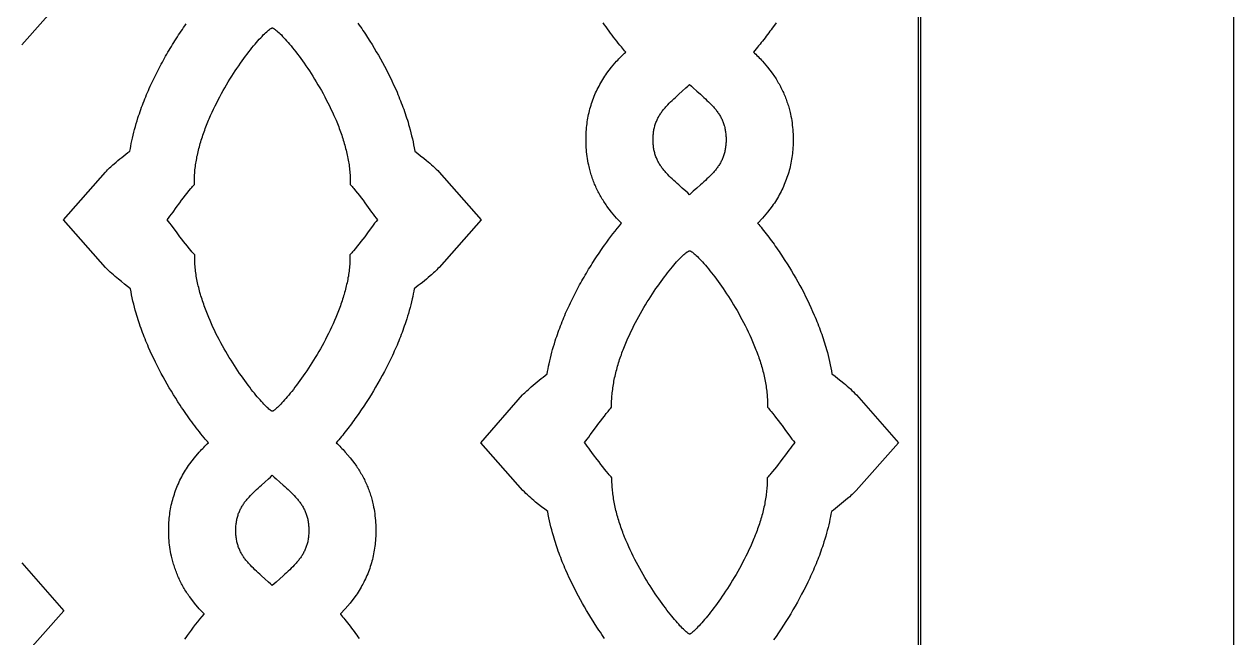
# Model space of a CAD drawing. Extents: x -242 to 227, y -355 to 350.
# Drawn here: x -11 to 133.3, y -39.8 to 33.4 of the extents above; entities that cross this region are included whole.
import ezdxf

# ---------------------------------------------------------------- set-up
doc = ezdxf.new("R2010")
doc.units = 0
doc.layers.add('Nível Padrão', color=1, linetype='CONTINUOUS')

msp = doc.modelspace()

# ---------------------------------------------------------------- linework, layer by layer
at = {"layer": 'Nível Padrão'}
for points in [[(133.33, -192.69), (133.33, 192.69)], [(-11.26, 42.39), (-6.27, 36.68), (-11.29, 31)], [(8.18, -39.96), (8.34, -39.74), (8.49, -39.52), (8.73, -39.18), (8.97, -38.86), (9.22, -38.53), (9.46, -38.21), (9.71, -37.88), (9.97, -37.57), (10.23, -37.25), (10.49, -36.94), (10.48, -36.93), (9.9, -36.32), (9.31, -35.63), (8.75, -34.9), (8.65, -34.76), (8.56, -34.62), (8.46, -34.48), (8.37, -34.34), (8.28, -34.2), (8.19, -34.06), (8.11, -33.91), (8.02, -33.77), (7.94, -33.62), (7.86, -33.47), (7.78, -33.33), (7.7, -33.18), (7.63, -33.03), (7.55, -32.88), (7.48, -32.72), (7.41, -32.57), (7.35, -32.42), (7.28, -32.26), (7.22, -32.11), (7.16, -31.95), (7.1, -31.8), (7.04, -31.64), (6.98, -31.48), (6.93, -31.32), (6.88, -31.16), (6.83, -31), (6.78, -30.84), (6.73, -30.68), (6.69, -30.52), (6.65, -30.35), (6.61, -30.19), (6.57, -30.02), (6.52, -29.76), (6.47, -29.5), (6.43, -29.23), (6.39, -28.96), (6.35, -28.7), (6.32, -28.43), (6.3, -28.16), (6.28, -27.89), (6.26, -27.63), (6.25, -27.36), (6.25, -27.09), (6.25, -26.82), (6.25, -26.55), (6.26, -26.28), (6.28, -26.01), (6.3, -25.74), (6.32, -25.52), (6.34, -25.29), (6.37, -25.07), (6.4, -24.84), (6.44, -24.62), (6.47, -24.4), (6.52, -24.17), (6.56, -23.95), (6.61, -23.73), (6.67, -23.51), (6.72, -23.29), (6.78, -23.08), (6.85, -22.86), (6.92, -22.65), (6.99, -22.43), (7.06, -22.22), (7.14, -22.01), (7.23, -21.8), (7.31, -21.59), (7.4, -21.39), (7.5, -21.18), (7.59, -20.98), (7.69, -20.77), (7.8, -20.57), (7.9, -20.37), (8.01, -20.18), (8.13, -19.98), (8.25, -19.79), (8.37, -19.6), (8.49, -19.41), (8.62, -19.22), (8.75, -19.03), (9.31, -18.3), (9.9, -17.61), (10.03, -17.46), (10.17, -17.32), (10.3, -17.18), (10.43, -17.05), (10.57, -16.91), (10.71, -16.77), (10.85, -16.64), (10.99, -16.51), (10.86, -16.36), (10.73, -16.21), (10.6, -16.06), (10.48, -15.91), (10.29, -15.67), (10.1, -15.44), (9.91, -15.2), (9.73, -14.97), (9.54, -14.73), (9.36, -14.49), (9.18, -14.25), (9, -14), (8.82, -13.76), (8.65, -13.52), (8.47, -13.27), (8.3, -13.02), (8.13, -12.77), (7.96, -12.53), (7.79, -12.28), (7.62, -12.02), (7.35, -11.61), (7.09, -11.2), (6.83, -10.78), (6.57, -10.36), (6.32, -9.94), (6.07, -9.51), (5.83, -9.08), (5.59, -8.65), (5.35, -8.22), (5.12, -7.78), (4.9, -7.35), (4.68, -6.9), (4.46, -6.46), (4.25, -6.02), (4.05, -5.57), (3.84, -5.12), (3.74, -4.87), (3.63, -4.62), (3.53, -4.37), (3.42, -4.12), (3.32, -3.86), (3.23, -3.61), (3.13, -3.36), (3.04, -3.1), (2.95, -2.85), (2.86, -2.59), (2.77, -2.33), (2.68, -2.08), (2.6, -1.82), (2.52, -1.56), (2.44, -1.3), (2.36, -1.04), (2.26, -0.68), (2.16, -0.32), (2.07, 0.05), (1.98, 0.41), (1.9, 0.78), (1.82, 1.14), (1.75, 1.51), (1.68, 1.88), (1.32, 2.16), (0.96, 2.44), (0.6, 2.73), (0.24, 3.02), (0.04, 3.18), (-0.16, 3.35), (-0.35, 3.52), (-0.54, 3.69), (-0.73, 3.86), (-0.92, 4.04), (-1.1, 4.22), (-1.28, 4.41), (-6.3, 10.09), (-1.31, 15.79), (-1.18, 15.92), (-1.06, 16.05), (-0.93, 16.17), (-0.8, 16.3), (-0.67, 16.42), (-0.54, 16.54), (-0.41, 16.66), (-0.27, 16.78), (-0.04, 16.98), (0.19, 17.17), (0.42, 17.37), (0.66, 17.56), (0.89, 17.75), (1.13, 17.94), (1.37, 18.12), (1.61, 18.31), (1.67, 18.61), (1.72, 18.91), (1.78, 19.21), (1.84, 19.51), (1.92, 19.86), (2, 20.21), (2.09, 20.55), (2.18, 20.89), (2.27, 21.24), (2.37, 21.58), (2.47, 21.92), (2.58, 22.26), (2.66, 22.51), (2.75, 22.77), (2.84, 23.03), (2.93, 23.28), (3.02, 23.54), (3.11, 23.79), (3.21, 24.04), (3.31, 24.29), (3.41, 24.55), (3.51, 24.8), (3.61, 25.05), (3.72, 25.29), (3.82, 25.54), (3.93, 25.79), (4.04, 26.04), (4.16, 26.28), (4.27, 26.53), (4.39, 26.77), (4.5, 27.01), (4.62, 27.26), (4.74, 27.5), (4.86, 27.74), (4.99, 27.98), (5.11, 28.22), (5.24, 28.45), (5.36, 28.69), (5.49, 28.93), (5.62, 29.16), (5.75, 29.4), (5.88, 29.63), (6.02, 29.87), (6.15, 30.1), (6.29, 30.33), (6.43, 30.56), (6.57, 30.79), (6.71, 31.02), (6.85, 31.25), (6.99, 31.48), (7.13, 31.71), (7.28, 31.93), (7.43, 32.16), (7.58, 32.38), (7.73, 32.61), (7.88, 32.83), (8.03, 33.05), (8.18, 33.27), (8.34, 33.5)], [(28.83, 33.56), (28.98, 33.35), (29.13, 33.13), (29.28, 32.92), (29.42, 32.7), (29.57, 32.49), (29.71, 32.27), (29.98, 31.86), (30.25, 31.44), (30.51, 31.02), (30.77, 30.6), (31.02, 30.17), (31.27, 29.74), (31.52, 29.31), (31.75, 28.88), (31.99, 28.44), (32.22, 28), (32.44, 27.56), (32.66, 27.12), (32.88, 26.67), (33.08, 26.22), (33.29, 25.77), (33.49, 25.32), (33.6, 25.07), (33.7, 24.82), (33.8, 24.56), (33.9, 24.31), (34, 24.06), (34.1, 23.8), (34.19, 23.55), (34.29, 23.29), (34.38, 23.03), (34.46, 22.78), (34.55, 22.52), (34.63, 22.26), (34.72, 22), (34.8, 21.74), (34.87, 21.48), (34.95, 21.22), (35.05, 20.86), (35.14, 20.5), (35.23, 20.14), (35.32, 19.77), (35.4, 19.41), (35.47, 19.04), (35.54, 18.68), (35.6, 18.31), (35.96, 18.03), (36.31, 17.75), (36.67, 17.47), (37.01, 17.19), (37.21, 17.02), (37.41, 16.85), (37.6, 16.68), (37.79, 16.51), (37.98, 16.34), (38.16, 16.16), (38.35, 15.98), (38.53, 15.79), (43.52, 10.09), (38.5, 4.41), (38.37, 4.28), (38.25, 4.15), (38.12, 4.03), (37.99, 3.9), (37.86, 3.78), (37.73, 3.66), (37.59, 3.54), (37.46, 3.42), (37.22, 3.22), (36.99, 3.02), (36.75, 2.83), (36.51, 2.64), (36.27, 2.44), (36.02, 2.25), (35.78, 2.07), (35.53, 1.88), (35.48, 1.57), (35.42, 1.27), (35.36, 0.97), (35.29, 0.66), (35.21, 0.32), (35.13, -0.03), (35.04, -0.37), (34.95, -0.71), (34.85, -1.06), (34.75, -1.4), (34.65, -1.73), (34.54, -2.07), (34.45, -2.33), (34.36, -2.58), (34.27, -2.84), (34.18, -3.09), (34.09, -3.34), (33.99, -3.6), (33.9, -3.85), (33.8, -4.1), (33.7, -4.35), (33.59, -4.6), (33.49, -4.85), (33.38, -5.1), (33.27, -5.34), (33.16, -5.59), (33.05, -5.83), (32.94, -6.08), (32.71, -6.56), (32.47, -7.04), (32.23, -7.52), (31.98, -7.99), (31.73, -8.47), (31.47, -8.93), (31.21, -9.4), (30.94, -9.86), (30.67, -10.32), (30.39, -10.78), (30.11, -11.23), (29.82, -11.68), (29.52, -12.13), (29.23, -12.57), (28.92, -13.01), (28.61, -13.45), (28.47, -13.65), (28.33, -13.85), (28.19, -14.04), (28.05, -14.24), (27.9, -14.43), (27.76, -14.62), (27.61, -14.82), (27.46, -15.01), (27.31, -15.2), (27.16, -15.39), (27.01, -15.58), (26.85, -15.77), (26.7, -15.95), (26.54, -16.14), (26.39, -16.32), (26.23, -16.51), (26.37, -16.64), (26.51, -16.77), (26.65, -16.91), (26.78, -17.05), (26.92, -17.18), (27.05, -17.32), (27.18, -17.46), (27.31, -17.61), (27.91, -18.3), (28.47, -19.03), (28.56, -19.17), (28.66, -19.31), (28.75, -19.45), (28.85, -19.59), (28.94, -19.73), (29.02, -19.87), (29.11, -20.02), (29.19, -20.16), (29.28, -20.31), (29.36, -20.46), (29.44, -20.6), (29.51, -20.75), (29.59, -20.9), (29.66, -21.05), (29.73, -21.21), (29.8, -21.36), (29.87, -21.51), (29.94, -21.67), (30, -21.82), (30.06, -21.98), (30.12, -22.13), (30.18, -22.29), (30.23, -22.45), (30.29, -22.61), (30.34, -22.77), (30.39, -22.93), (30.44, -23.09), (30.48, -23.25), (30.52, -23.41), (30.57, -23.58), (30.61, -23.74), (30.64, -23.9), (30.7, -24.17), (30.75, -24.43), (30.79, -24.7), (30.83, -24.96), (30.86, -25.23), (30.89, -25.5), (30.92, -25.77), (30.94, -26.03), (30.95, -26.3), (30.96, -26.57), (30.97, -26.84), (30.97, -27.11), (30.96, -27.38), (30.95, -27.65), (30.94, -27.92), (30.92, -28.19), (30.9, -28.41), (30.87, -28.64), (30.85, -28.86), (30.82, -29.09), (30.78, -29.31), (30.74, -29.53), (30.7, -29.76), (30.65, -29.98), (30.6, -30.2), (30.55, -30.42), (30.49, -30.63), (30.43, -30.85), (30.37, -31.07), (30.3, -31.28), (30.23, -31.5), (30.15, -31.71), (30.07, -31.92), (29.99, -32.13), (29.9, -32.34), (29.81, -32.54), (29.72, -32.75), (29.62, -32.95), (29.52, -33.16), (29.42, -33.36), (29.31, -33.55), (29.2, -33.75), (29.09, -33.95), (28.97, -34.14), (28.85, -34.33), (28.73, -34.52), (28.6, -34.71), (28.47, -34.9), (27.91, -35.63), (27.31, -36.32), (26.74, -36.93), (26.73, -36.94), (26.86, -37.1), (27, -37.26), (27.13, -37.43), (27.27, -37.59), (27.43, -37.8), (27.59, -38), (27.75, -38.21), (27.91, -38.41), (28.07, -38.62), (28.22, -38.83), (28.38, -39.04), (28.53, -39.25), (28.68, -39.46), (28.83, -39.67), (28.98, -39.88)], [(58.26, -39.86), (58.09, -39.62), (57.92, -39.37), (57.75, -39.12), (57.58, -38.87), (57.41, -38.62), (57.14, -38.21), (56.88, -37.79), (56.62, -37.37), (56.36, -36.95), (56.11, -36.53), (55.86, -36.1), (55.61, -35.68), (55.38, -35.25), (55.14, -34.81), (54.91, -34.38), (54.69, -33.94), (54.47, -33.5), (54.25, -33.06), (54.04, -32.61), (53.84, -32.16), (53.63, -31.71), (53.53, -31.46), (53.42, -31.21), (53.32, -30.96), (53.21, -30.71), (53.11, -30.46), (53.02, -30.2), (52.92, -29.95), (52.83, -29.7), (52.73, -29.44), (52.64, -29.18), (52.56, -28.93), (52.47, -28.67), (52.39, -28.41), (52.31, -28.15), (52.23, -27.89), (52.15, -27.63), (52.05, -27.27), (51.95, -26.91), (51.86, -26.55), (51.77, -26.18), (51.69, -25.82), (51.61, -25.45), (51.54, -25.08), (51.47, -24.71), (51.11, -24.43), (50.74, -24.15), (50.38, -23.87), (50.03, -23.58), (49.83, -23.41), (49.63, -23.25), (49.44, -23.08), (49.25, -22.91), (49.06, -22.73), (48.87, -22.55), (48.69, -22.37), (48.51, -22.19), (43.49, -16.51), (48.48, -10.8), (48.6, -10.67), (48.73, -10.55), (48.86, -10.42), (48.99, -10.3), (49.12, -10.17), (49.25, -10.05), (49.38, -9.93), (49.51, -9.81), (49.75, -9.62), (49.98, -9.42), (50.21, -9.23), (50.45, -9.03), (50.68, -8.84), (50.92, -8.66), (51.16, -8.47), (51.4, -8.29), (51.45, -7.98), (51.51, -7.68), (51.57, -7.38), (51.63, -7.08), (51.71, -6.73), (51.79, -6.39), (51.88, -6.04), (51.97, -5.7), (52.06, -5.36), (52.16, -5.02), (52.26, -4.68), (52.37, -4.34), (52.45, -4.08), (52.54, -3.82), (52.63, -3.57), (52.72, -3.31), (52.81, -3.06), (52.9, -2.81), (53, -2.55), (53.1, -2.3), (53.2, -2.05), (53.3, -1.8), (53.4, -1.55), (53.51, -1.3), (53.61, -1.05), (53.72, -0.8), (53.83, -0.56), (53.95, -0.31), (54.06, -0.07), (54.18, 0.18), (54.29, 0.42), (54.41, 0.66), (54.53, 0.9), (54.65, 1.14), (54.78, 1.38), (54.9, 1.62), (55.03, 1.86), (55.15, 2.1), (55.28, 2.33), (55.41, 2.57), (55.54, 2.81), (55.67, 3.04), (55.81, 3.27), (55.94, 3.51), (56.08, 3.74), (56.22, 3.97), (56.35, 4.2), (56.49, 4.43), (56.64, 4.66), (56.78, 4.89), (56.92, 5.11), (57.07, 5.34), (57.22, 5.57), (57.37, 5.79), (57.51, 6.01), (57.67, 6.24), (57.82, 6.46), (57.97, 6.68), (58.13, 6.9), (58.28, 7.12), (58.52, 7.45), (58.76, 7.78), (59, 8.11), (59.25, 8.43), (59.5, 8.75), (59.76, 9.07), (60.02, 9.39), (60.28, 9.7), (60.27, 9.71), (59.69, 10.31), (59.1, 11.01), (58.54, 11.74), (58.44, 11.88), (58.35, 12.02), (58.25, 12.16), (58.16, 12.3), (58.07, 12.44), (57.98, 12.58), (57.89, 12.73), (57.81, 12.87), (57.73, 13.02), (57.65, 13.16), (57.57, 13.31), (57.49, 13.46), (57.42, 13.61), (57.34, 13.76), (57.27, 13.91), (57.2, 14.07), (57.13, 14.22), (57.07, 14.37), (57.01, 14.53), (56.94, 14.68), (56.88, 14.84), (56.83, 15), (56.77, 15.16), (56.72, 15.32), (56.67, 15.48), (56.62, 15.64), (56.57, 15.8), (56.52, 15.96), (56.48, 16.12), (56.44, 16.28), (56.4, 16.45), (56.36, 16.61), (56.31, 16.88), (56.26, 17.14), (56.21, 17.41), (56.18, 17.67), (56.14, 17.94), (56.11, 18.21), (56.09, 18.47), (56.07, 18.74), (56.05, 19.01), (56.04, 19.28), (56.04, 19.55), (56.04, 19.82), (56.04, 20.09), (56.05, 20.36), (56.07, 20.62), (56.09, 20.89), (56.11, 21.12), (56.13, 21.35), (56.16, 21.57), (56.19, 21.8), (56.22, 22.02), (56.26, 22.24), (56.31, 22.46), (56.35, 22.68), (56.4, 22.91), (56.46, 23.12), (56.51, 23.34), (56.57, 23.56), (56.64, 23.78), (56.71, 23.99), (56.78, 24.2), (56.85, 24.42), (56.93, 24.63), (57.02, 24.84), (57.1, 25.05), (57.19, 25.25), (57.28, 25.46), (57.38, 25.66), (57.48, 25.86), (57.59, 26.06), (57.69, 26.26), (57.8, 26.46), (57.92, 26.66), (58.03, 26.85), (58.16, 27.04), (58.28, 27.23), (58.41, 27.42), (58.54, 27.6), (59.1, 28.34), (59.69, 29.03), (59.82, 29.17), (59.96, 29.31), (60.09, 29.45), (60.22, 29.59), (60.36, 29.73), (60.5, 29.86), (60.64, 30), (60.78, 30.13), (60.65, 30.28), (60.52, 30.43), (60.39, 30.58), (60.27, 30.73), (60.08, 30.96), (59.89, 31.2), (59.7, 31.43), (59.52, 31.67), (59.33, 31.91), (59.15, 32.15), (58.97, 32.39), (58.79, 32.63), (58.61, 32.88), (58.44, 33.12), (58.26, 33.37), (58.09, 33.61)], [(78.71, 33.62), (78.4, 33.19), (78.26, 32.99), (78.12, 32.79), (77.98, 32.6), (77.84, 32.4), (77.69, 32.21), (77.55, 32.01), (77.4, 31.82), (77.25, 31.63), (77.1, 31.44), (76.95, 31.25), (76.8, 31.06), (76.64, 30.87), (76.49, 30.69), (76.33, 30.5), (76.18, 30.31), (76.02, 30.13), (76.16, 30), (76.3, 29.86), (76.43, 29.73), (76.57, 29.59), (76.71, 29.45), (76.84, 29.31), (76.97, 29.17), (77.1, 29.03), (77.7, 28.34), (78.26, 27.6), (78.35, 27.47), (78.45, 27.33), (78.54, 27.19), (78.63, 27.05), (78.72, 26.91), (78.81, 26.76), (78.9, 26.62), (78.98, 26.47), (79.07, 26.33), (79.15, 26.18), (79.23, 26.03), (79.3, 25.88), (79.38, 25.73), (79.45, 25.58), (79.52, 25.43), (79.59, 25.28), (79.66, 25.13), (79.72, 24.97), (79.79, 24.82), (79.85, 24.66), (79.91, 24.5), (79.97, 24.35), (80.02, 24.19), (80.08, 24.03), (80.13, 23.87), (80.18, 23.71), (80.23, 23.55), (80.27, 23.39), (80.31, 23.22), (80.36, 23.06), (80.39, 22.9), (80.43, 22.73), (80.49, 22.47), (80.54, 22.2), (80.58, 21.94), (80.62, 21.67), (80.65, 21.41), (80.68, 21.14), (80.71, 20.87), (80.73, 20.6), (80.74, 20.33), (80.75, 20.07), (80.76, 19.8), (80.76, 19.53), (80.75, 19.26), (80.74, 18.99), (80.73, 18.72), (80.71, 18.45), (80.69, 18.23), (80.66, 18), (80.64, 17.77), (80.6, 17.55), (80.57, 17.33), (80.53, 17.1), (80.49, 16.88), (80.44, 16.66), (80.39, 16.44), (80.34, 16.22), (80.28, 16), (80.22, 15.79), (80.16, 15.57), (80.09, 15.35), (80.02, 15.14), (79.94, 14.93), (79.86, 14.72), (79.78, 14.51), (79.69, 14.3), (79.6, 14.09), (79.51, 13.89), (79.41, 13.68), (79.31, 13.48), (79.21, 13.28), (79.1, 13.08), (78.99, 12.89), (78.88, 12.69), (78.76, 12.5), (78.64, 12.3), (78.51, 12.11), (78.39, 11.93), (78.26, 11.74), (77.7, 11.01), (77.1, 10.31), (76.53, 9.71), (76.52, 9.7), (76.65, 9.54), (76.79, 9.37), (76.92, 9.21), (77.06, 9.04), (77.22, 8.84), (77.38, 8.64), (77.54, 8.43), (77.7, 8.22), (77.85, 8.02), (78.01, 7.81), (78.17, 7.6), (78.32, 7.39), (78.47, 7.18), (78.62, 6.97), (78.77, 6.75), (78.92, 6.54), (79.07, 6.33), (79.21, 6.11), (79.36, 5.89), (79.5, 5.68), (79.77, 5.26), (80.04, 4.85), (80.3, 4.43), (80.56, 4), (80.81, 3.58), (81.06, 3.15), (81.3, 2.72), (81.54, 2.28), (81.78, 1.85), (82.01, 1.41), (82.23, 0.97), (82.45, 0.52), (82.66, 0.08), (82.87, -0.37), (83.08, -0.82), (83.28, -1.28), (83.38, -1.53), (83.49, -1.78), (83.59, -2.03), (83.69, -2.28), (83.79, -2.54), (83.89, -2.79), (83.98, -3.05), (84.07, -3.3), (84.17, -3.56), (84.25, -3.82), (84.34, -4.07), (84.42, -4.33), (84.51, -4.59), (84.58, -4.85), (84.66, -5.11), (84.74, -5.38), (84.84, -5.73), (84.93, -6.1), (85.02, -6.46), (85.11, -6.82), (85.19, -7.19), (85.26, -7.55), (85.33, -7.92), (85.39, -8.29), (85.75, -8.56), (86.1, -8.84), (86.45, -9.12), (86.8, -9.41), (87, -9.57), (87.2, -9.74), (87.39, -9.91), (87.58, -10.08), (87.77, -10.26), (87.95, -10.44), (88.13, -10.62), (88.31, -10.8), (93.31, -16.51), (88.29, -22.19), (88.16, -22.32), (88.04, -22.44), (87.91, -22.57), (87.78, -22.69), (87.65, -22.81), (87.52, -22.94), (87.38, -23.05), (87.25, -23.17), (87.01, -23.37), (86.78, -23.57), (86.54, -23.76), (86.3, -23.96), (86.06, -24.15), (85.81, -24.34), (85.57, -24.53), (85.32, -24.71), (85.27, -25.02), (85.21, -25.32), (85.15, -25.63), (85.08, -25.93), (85, -26.28), (84.92, -26.62), (84.83, -26.97), (84.74, -27.31), (84.64, -27.65), (84.54, -27.99), (84.43, -28.33), (84.33, -28.67), (84.24, -28.92), (84.15, -29.18), (84.06, -29.43), (83.97, -29.68), (83.88, -29.94), (83.78, -30.19), (83.69, -30.44), (83.59, -30.69), (83.49, -30.94), (83.38, -31.19), (83.28, -31.44), (83.17, -31.69), (83.06, -31.94), (82.95, -32.18), (82.84, -32.43), (82.73, -32.67), (82.5, -33.16), (82.26, -33.64), (82.02, -34.11), (81.77, -34.59), (81.52, -35.06), (81.26, -35.53), (81, -35.99), (80.73, -36.46), (80.46, -36.92), (80.18, -37.37), (79.9, -37.83), (79.61, -38.28), (79.31, -38.72), (79.02, -39.17), (78.71, -39.61), (78.4, -40.04)], [(-11.26, -30.84), (-6.27, -36.55), (-11.29, -42.23)]]:
    msp.add_lwpolyline(points, dxfattribs=at)
for points in [[(-96, -176), (96, -176), (96, 176), (-96, 176), (-96, -176)], [(-95.73, -175.73), (95.73, -175.73), (95.73, 175.73), (-95.73, 175.73), (-95.73, -175.73)], [(18.61, 33.01), (18.64, 33), (18.68, 32.99), (18.71, 32.97), (18.75, 32.95), (18.8, 32.92), (18.84, 32.89), (18.89, 32.86), (18.94, 32.83), (19.04, 32.75), (19.16, 32.65), (19.28, 32.55), (19.41, 32.43), (19.54, 32.3), (19.69, 32.16), (19.83, 32), (19.99, 31.84), (20.15, 31.66), (20.32, 31.48), (20.49, 31.28), (20.67, 31.07), (20.85, 30.85), (21.03, 30.62), (21.22, 30.39), (21.42, 30.14), (21.61, 29.88), (21.81, 29.62), (22.01, 29.35), (22.21, 29.07), (22.42, 28.78), (22.62, 28.48), (22.83, 28.18), (23.03, 27.87), (23.24, 27.55), (23.45, 27.23), (23.65, 26.9), (23.86, 26.56), (24.06, 26.22), (24.27, 25.87), (24.47, 25.52), (24.67, 25.17), (24.86, 24.8), (25.05, 24.44), (25.24, 24.07), (25.43, 23.7), (25.61, 23.32), (25.79, 22.94), (25.96, 22.56), (26.13, 22.17), (26.21, 21.98), (26.3, 21.78), (26.37, 21.59), (26.45, 21.39), (26.53, 21.2), (26.6, 21), (26.68, 20.8), (26.75, 20.61), (26.82, 20.41), (26.89, 20.21), (26.95, 20.02), (27.02, 19.82), (27.08, 19.62), (27.14, 19.42), (27.2, 19.22), (27.25, 19.02), (27.31, 18.83), (27.36, 18.63), (27.41, 18.43), (27.46, 18.23), (27.51, 18.03), (27.55, 17.83), (27.59, 17.64), (27.63, 17.44), (27.67, 17.24), (27.7, 17.04), (27.73, 16.85), (27.76, 16.65), (27.79, 16.45), (27.81, 16.26), (27.83, 16.06), (27.85, 15.86), (27.87, 15.67), (27.88, 15.48), (27.89, 15.28), (27.9, 15.09), (27.9, 14.9), (27.91, 14.71), (27.9, 14.51), (27.9, 14.32), (28.01, 14.21), (28.12, 14.08), (28.22, 13.96), (28.33, 13.83), (28.55, 13.56), (28.77, 13.29), (29, 13), (29.22, 12.72), (29.43, 12.43), (29.65, 12.14), (30.06, 11.57), (30.46, 11.03), (30.65, 10.78), (30.82, 10.54), (30.99, 10.32), (31.15, 10.11), (30.99, 9.91), (30.82, 9.69), (30.64, 9.45), (30.45, 9.2), (30.05, 8.66), (29.63, 8.09), (29.41, 7.8), (29.19, 7.52), (28.97, 7.23), (28.75, 6.95), (28.52, 6.67), (28.3, 6.41), (28.19, 6.28), (28.08, 6.15), (27.97, 6.03), (27.86, 5.91), (27.87, 5.72), (27.87, 5.53), (27.86, 5.34), (27.86, 5.15), (27.85, 4.95), (27.84, 4.76), (27.82, 4.57), (27.8, 4.37), (27.78, 4.18), (27.76, 3.98), (27.73, 3.78), (27.71, 3.59), (27.68, 3.39), (27.64, 3.19), (27.61, 3), (27.57, 2.8), (27.53, 2.6), (27.48, 2.4), (27.44, 2.21), (27.39, 2.01), (27.34, 1.81), (27.29, 1.61), (27.23, 1.41), (27.18, 1.21), (27.12, 1.02), (27.06, 0.82), (27, 0.62), (26.93, 0.42), (26.87, 0.22), (26.8, 0.03), (26.73, -0.17), (26.66, -0.37), (26.59, -0.57), (26.51, -0.76), (26.44, -0.96), (26.36, -1.15), (26.28, -1.35), (26.2, -1.54), (26.03, -1.93), (25.86, -2.31), (25.69, -2.7), (25.51, -3.08), (25.32, -3.45), (25.13, -3.83), (24.94, -4.19), (24.75, -4.56), (24.55, -4.92), (24.35, -5.28), (24.15, -5.63), (23.95, -5.97), (23.74, -6.31), (23.53, -6.65), (23.33, -6.98), (23.12, -7.3), (22.91, -7.62), (22.71, -7.93), (22.5, -8.23), (22.3, -8.53), (22.09, -8.81), (21.89, -9.09), (21.69, -9.37), (21.5, -9.63), (21.31, -9.88), (21.12, -10.13), (20.93, -10.37), (20.75, -10.6), (20.57, -10.81), (20.4, -11.02), (20.23, -11.22), (20.06, -11.4), (19.91, -11.58), (19.76, -11.75), (19.61, -11.9), (19.48, -12.04), (19.35, -12.17), (19.22, -12.29), (19.11, -12.39), (19, -12.49), (18.9, -12.57), (18.82, -12.63), (18.78, -12.66), (18.74, -12.69), (18.7, -12.71), (18.67, -12.72), (18.64, -12.74), (18.61, -12.75), (18.58, -12.74), (18.55, -12.72), (18.52, -12.71), (18.48, -12.69), (18.44, -12.66), (18.4, -12.63), (18.31, -12.57), (18.21, -12.49), (18.11, -12.39), (17.99, -12.29), (17.87, -12.17), (17.74, -12.04), (17.6, -11.9), (17.46, -11.75), (17.31, -11.58), (17.15, -11.4), (16.99, -11.22), (16.82, -11.02), (16.65, -10.81), (16.47, -10.6), (16.29, -10.37), (16.1, -10.13), (15.91, -9.88), (15.72, -9.63), (15.52, -9.37), (15.32, -9.09), (15.12, -8.81), (14.92, -8.53), (14.71, -8.23), (14.51, -7.93), (14.3, -7.62), (14.1, -7.3), (13.89, -6.98), (13.68, -6.65), (13.48, -6.31), (13.27, -5.97), (13.07, -5.63), (12.87, -5.28), (12.67, -4.92), (12.47, -4.56), (12.27, -4.19), (12.08, -3.83), (11.89, -3.45), (11.71, -3.08), (11.53, -2.7), (11.35, -2.31), (11.18, -1.93), (11.02, -1.54), (10.94, -1.35), (10.86, -1.15), (10.78, -0.96), (10.7, -0.76), (10.63, -0.57), (10.56, -0.37), (10.49, -0.17), (10.42, 0.03), (10.35, 0.22), (10.28, 0.42), (10.22, 0.62), (10.16, 0.82), (10.1, 1.02), (10.04, 1.21), (9.98, 1.41), (9.93, 1.61), (9.88, 1.81), (9.83, 2.01), (9.78, 2.21), (9.73, 2.4), (9.69, 2.6), (9.65, 2.8), (9.61, 3), (9.57, 3.19), (9.54, 3.39), (9.51, 3.59), (9.48, 3.78), (9.46, 3.98), (9.43, 4.18), (9.41, 4.37), (9.4, 4.57), (9.38, 4.76), (9.37, 4.95), (9.36, 5.15), (9.35, 5.34), (9.35, 5.53), (9.35, 5.72), (9.35, 5.91), (9.24, 6.03), (9.13, 6.15), (9.02, 6.28), (8.91, 6.41), (8.69, 6.67), (8.47, 6.95), (8.25, 7.23), (8.02, 7.52), (7.8, 7.8), (7.59, 8.09), (7.16, 8.66), (6.77, 9.2), (6.58, 9.45), (6.4, 9.69), (6.23, 9.91), (6.07, 10.11), (6.22, 10.32), (6.39, 10.54), (6.57, 10.78), (6.76, 11.03), (7.15, 11.57), (7.57, 12.14), (7.78, 12.43), (8, 12.72), (8.22, 13), (8.44, 13.29), (8.66, 13.56), (8.88, 13.83), (8.99, 13.96), (9.1, 14.08), (9.21, 14.21), (9.32, 14.32), (9.31, 14.51), (9.31, 14.71), (9.31, 14.9), (9.32, 15.09), (9.32, 15.28), (9.33, 15.48), (9.35, 15.67), (9.36, 15.86), (9.38, 16.06), (9.4, 16.26), (9.43, 16.45), (9.45, 16.65), (9.48, 16.85), (9.51, 17.04), (9.55, 17.24), (9.59, 17.44), (9.62, 17.64), (9.67, 17.83), (9.71, 18.03), (9.76, 18.23), (9.8, 18.43), (9.85, 18.63), (9.91, 18.83), (9.96, 19.02), (10.02, 19.22), (10.08, 19.42), (10.14, 19.62), (10.2, 19.82), (10.26, 20.02), (10.33, 20.21), (10.4, 20.41), (10.47, 20.61), (10.54, 20.8), (10.61, 21), (10.69, 21.2), (10.76, 21.39), (10.84, 21.59), (10.92, 21.78), (11, 21.98), (11.08, 22.17), (11.25, 22.56), (11.43, 22.94), (11.6, 23.32), (11.79, 23.7), (11.97, 24.07), (12.16, 24.44), (12.35, 24.8), (12.55, 25.17), (12.75, 25.52), (12.95, 25.87), (13.15, 26.22), (13.36, 26.56), (13.56, 26.9), (13.77, 27.23), (13.98, 27.55), (14.18, 27.87), (14.39, 28.18), (14.6, 28.48), (14.8, 28.78), (15, 29.07), (15.21, 29.35), (15.41, 29.62), (15.61, 29.88), (15.8, 30.14), (15.99, 30.39), (16.18, 30.62), (16.37, 30.85), (16.55, 31.07), (16.73, 31.28), (16.9, 31.48), (17.06, 31.66), (17.23, 31.84), (17.38, 32), (17.53, 32.16), (17.67, 32.3), (17.81, 32.43), (17.94, 32.55), (18.06, 32.65), (18.17, 32.75), (18.28, 32.83), (18.33, 32.86), (18.37, 32.89), (18.42, 32.92), (18.46, 32.95), (18.5, 32.97), (18.54, 32.99), (18.58, 33), (18.61, 33.01)], [(64.04, 19.67), (64.04, 19.82), (64.05, 19.96), (64.05, 20.1), (64.06, 20.24), (64.08, 20.38), (64.09, 20.51), (64.11, 20.64), (64.13, 20.77), (64.15, 20.89), (64.18, 21.02), (64.21, 21.14), (64.24, 21.26), (64.27, 21.37), (64.31, 21.49), (64.34, 21.6), (64.38, 21.71), (64.43, 21.82), (64.47, 21.93), (64.52, 22.04), (64.57, 22.14), (64.62, 22.25), (64.67, 22.35), (64.73, 22.45), (64.78, 22.55), (64.84, 22.65), (64.91, 22.74), (64.97, 22.84), (65.04, 22.93), (65.1, 23.03), (65.17, 23.12), (65.24, 23.21), (65.32, 23.3), (65.39, 23.39), (65.47, 23.48), (65.55, 23.57), (65.63, 23.66), (65.79, 23.84), (65.96, 24.01), (66.14, 24.19), (66.32, 24.36), (66.51, 24.54), (66.7, 24.72), (66.9, 24.9), (67.1, 25.08), (67.52, 25.45), (67.95, 25.84), (68.17, 26.04), (68.4, 26.24), (68.62, 26.04), (68.84, 25.84), (69.28, 25.45), (69.69, 25.08), (69.9, 24.9), (70.09, 24.72), (70.29, 24.54), (70.47, 24.36), (70.66, 24.19), (70.83, 24.01), (71, 23.84), (71.17, 23.66), (71.25, 23.57), (71.33, 23.48), (71.4, 23.39), (71.48, 23.3), (71.55, 23.21), (71.62, 23.12), (71.69, 23.03), (71.76, 22.93), (71.82, 22.84), (71.89, 22.74), (71.95, 22.65), (72.01, 22.55), (72.07, 22.45), (72.12, 22.35), (72.18, 22.25), (72.23, 22.14), (72.28, 22.04), (72.32, 21.93), (72.37, 21.82), (72.41, 21.71), (72.45, 21.6), (72.49, 21.49), (72.52, 21.37), (72.56, 21.26), (72.59, 21.14), (72.62, 21.02), (72.64, 20.89), (72.66, 20.77), (72.69, 20.64), (72.7, 20.51), (72.72, 20.38), (72.73, 20.24), (72.74, 20.1), (72.75, 19.96), (72.75, 19.82), (72.75, 19.67), (72.75, 19.53), (72.75, 19.38), (72.74, 19.24), (72.73, 19.1), (72.72, 18.97), (72.7, 18.84), (72.69, 18.71), (72.66, 18.58), (72.64, 18.45), (72.62, 18.33), (72.59, 18.21), (72.56, 18.09), (72.52, 17.97), (72.49, 17.86), (72.45, 17.74), (72.41, 17.63), (72.37, 17.52), (72.32, 17.41), (72.28, 17.31), (72.23, 17.2), (72.18, 17.1), (72.12, 17), (72.07, 16.9), (72.01, 16.8), (71.95, 16.7), (71.89, 16.6), (71.82, 16.51), (71.76, 16.41), (71.69, 16.32), (71.62, 16.23), (71.55, 16.13), (71.48, 16.04), (71.4, 15.95), (71.33, 15.86), (71.25, 15.77), (71.17, 15.68), (71, 15.51), (70.83, 15.33), (70.66, 15.16), (70.47, 14.98), (70.29, 14.8), (70.09, 14.63), (69.9, 14.45), (69.69, 14.27), (69.28, 13.9), (68.84, 13.51), (68.62, 13.31), (68.4, 13.1), (68.17, 13.31), (67.95, 13.51), (67.52, 13.9), (67.1, 14.27), (66.9, 14.45), (66.7, 14.63), (66.51, 14.8), (66.32, 14.98), (66.14, 15.16), (65.96, 15.33), (65.79, 15.51), (65.63, 15.68), (65.55, 15.77), (65.47, 15.86), (65.39, 15.95), (65.32, 16.04), (65.24, 16.13), (65.17, 16.23), (65.1, 16.32), (65.04, 16.41), (64.97, 16.51), (64.91, 16.6), (64.84, 16.7), (64.78, 16.8), (64.73, 16.9), (64.67, 17), (64.62, 17.1), (64.57, 17.2), (64.52, 17.31), (64.47, 17.41), (64.43, 17.52), (64.38, 17.63), (64.34, 17.74), (64.31, 17.86), (64.27, 17.97), (64.24, 18.09), (64.21, 18.21), (64.18, 18.33), (64.15, 18.45), (64.13, 18.58), (64.11, 18.71), (64.09, 18.84), (64.08, 18.97), (64.06, 19.1), (64.05, 19.24), (64.05, 19.38), (64.04, 19.53), (64.04, 19.67)], [(68.4, 6.42), (68.43, 6.41), (68.47, 6.39), (68.5, 6.38), (68.54, 6.35), (68.59, 6.33), (68.63, 6.3), (68.68, 6.27), (68.73, 6.23), (68.83, 6.15), (68.95, 6.06), (69.07, 5.96), (69.2, 5.84), (69.33, 5.71), (69.47, 5.56), (69.62, 5.41), (69.78, 5.25), (69.94, 5.07), (70.11, 4.88), (70.28, 4.68), (70.46, 4.48), (70.64, 4.26), (70.82, 4.03), (71.01, 3.79), (71.2, 3.55), (71.4, 3.29), (71.6, 3.03), (71.8, 2.75), (72, 2.47), (72.2, 2.18), (72.41, 1.89), (72.62, 1.58), (72.82, 1.27), (73.03, 0.96), (73.24, 0.63), (73.44, 0.3), (73.65, -0.03), (73.85, -0.37), (74.06, -0.72), (74.26, -1.07), (74.45, -1.43), (74.65, -1.79), (74.84, -2.15), (75.03, -2.52), (75.22, -2.9), (75.4, -3.27), (75.58, -3.65), (75.75, -4.04), (75.92, -4.42), (76, -4.62), (76.08, -4.81), (76.16, -5.01), (76.24, -5.2), (76.32, -5.4), (76.39, -5.59), (76.47, -5.79), (76.54, -5.99), (76.61, -6.18), (76.67, -6.38), (76.74, -6.58), (76.81, -6.78), (76.87, -6.97), (76.93, -7.17), (76.99, -7.37), (77.04, -7.57), (77.1, -7.77), (77.15, -7.97), (77.2, -8.17), (77.25, -8.36), (77.3, -8.56), (77.34, -8.76), (77.38, -8.96), (77.42, -9.16), (77.46, -9.35), (77.49, -9.55), (77.52, -9.75), (77.55, -9.95), (77.58, -10.14), (77.6, -10.34), (77.62, -10.53), (77.64, -10.73), (77.66, -10.92), (77.67, -11.12), (77.68, -11.31), (77.69, -11.5), (77.69, -11.7), (77.7, -11.89), (77.69, -12.08), (77.69, -12.27), (77.8, -12.39), (77.91, -12.51), (78.01, -12.64), (78.12, -12.77), (78.34, -13.03), (78.56, -13.31), (78.78, -13.59), (79, -13.88), (79.22, -14.17), (79.44, -14.46), (79.85, -15.03), (80.25, -15.56), (80.43, -15.82), (80.61, -16.06), (80.78, -16.28), (80.94, -16.48), (80.78, -16.68), (80.61, -16.91), (80.43, -17.14), (80.24, -17.4), (79.84, -17.94), (79.42, -18.5), (79.2, -18.79), (78.98, -19.08), (78.76, -19.36), (78.54, -19.65), (78.31, -19.92), (78.09, -20.19), (77.98, -20.32), (77.87, -20.44), (77.76, -20.56), (77.65, -20.68), (77.66, -20.87), (77.66, -21.06), (77.65, -21.25), (77.65, -21.45), (77.64, -21.64), (77.63, -21.83), (77.61, -22.03), (77.59, -22.22), (77.57, -22.42), (77.55, -22.61), (77.52, -22.81), (77.5, -23.01), (77.46, -23.2), (77.43, -23.4), (77.39, -23.6), (77.36, -23.79), (77.32, -23.99), (77.27, -24.19), (77.23, -24.39), (77.18, -24.59), (77.13, -24.78), (77.08, -24.98), (77.02, -25.18), (76.97, -25.38), (76.91, -25.58), (76.85, -25.78), (76.79, -25.97), (76.72, -26.17), (76.66, -26.37), (76.59, -26.57), (76.52, -26.77), (76.45, -26.96), (76.38, -27.16), (76.3, -27.36), (76.23, -27.55), (76.15, -27.75), (76.07, -27.94), (75.99, -28.14), (75.82, -28.52), (75.65, -28.91), (75.48, -29.29), (75.3, -29.67), (75.11, -30.05), (74.92, -30.42), (74.73, -30.79), (74.54, -31.15), (74.34, -31.51), (74.14, -31.87), (73.94, -32.22), (73.73, -32.57), (73.53, -32.91), (73.32, -33.24), (73.12, -33.57), (72.91, -33.9), (72.7, -34.21), (72.5, -34.52), (72.29, -34.82), (72.09, -35.12), (71.88, -35.41), (71.68, -35.69), (71.48, -35.96), (71.29, -36.22), (71.09, -36.48), (70.9, -36.72), (70.72, -36.96), (70.54, -37.19), (70.36, -37.41), (70.18, -37.61), (70.02, -37.81), (69.85, -38), (69.7, -38.17), (69.55, -38.34), (69.4, -38.49), (69.26, -38.63), (69.13, -38.76), (69.01, -38.88), (68.9, -38.99), (68.79, -39.08), (68.69, -39.16), (68.61, -39.23), (68.56, -39.25), (68.53, -39.28), (68.49, -39.3), (68.46, -39.32), (68.43, -39.33), (68.4, -39.34), (68.37, -39.33), (68.34, -39.32), (68.3, -39.3), (68.27, -39.28), (68.23, -39.25), (68.19, -39.23), (68.1, -39.16), (68, -39.08), (67.9, -38.99), (67.78, -38.88), (67.66, -38.76), (67.53, -38.63), (67.39, -38.49), (67.25, -38.34), (67.1, -38.17), (66.94, -38), (66.78, -37.81), (66.61, -37.61), (66.44, -37.41), (66.26, -37.19), (66.08, -36.96), (65.89, -36.72), (65.7, -36.48), (65.51, -36.22), (65.31, -35.96), (65.11, -35.69), (64.91, -35.41), (64.71, -35.12), (64.5, -34.82), (64.3, -34.52), (64.09, -34.21), (63.88, -33.9), (63.68, -33.57), (63.47, -33.24), (63.26, -32.91), (63.06, -32.57), (62.86, -32.22), (62.65, -31.87), (62.45, -31.51), (62.26, -31.15), (62.06, -30.79), (61.87, -30.42), (61.68, -30.05), (61.5, -29.67), (61.32, -29.29), (61.14, -28.91), (60.97, -28.52), (60.81, -28.14), (60.73, -27.94), (60.65, -27.75), (60.57, -27.55), (60.49, -27.36), (60.42, -27.16), (60.35, -26.96), (60.27, -26.77), (60.21, -26.57), (60.14, -26.37), (60.07, -26.17), (60.01, -25.97), (59.95, -25.78), (59.88, -25.58), (59.83, -25.38), (59.77, -25.18), (59.72, -24.98), (59.66, -24.78), (59.61, -24.59), (59.57, -24.39), (59.52, -24.19), (59.48, -23.99), (59.44, -23.79), (59.4, -23.6), (59.36, -23.4), (59.33, -23.2), (59.3, -23.01), (59.27, -22.81), (59.25, -22.61), (59.22, -22.42), (59.2, -22.22), (59.18, -22.03), (59.17, -21.83), (59.16, -21.64), (59.15, -21.45), (59.14, -21.25), (59.14, -21.06), (59.14, -20.87), (59.14, -20.68), (59.03, -20.56), (58.92, -20.44), (58.81, -20.32), (58.7, -20.19), (58.48, -19.92), (58.26, -19.65), (58.03, -19.36), (57.81, -19.08), (57.59, -18.79), (57.38, -18.5), (56.95, -17.94), (56.55, -17.4), (56.37, -17.14), (56.19, -16.91), (56.01, -16.68), (55.85, -16.48), (56.01, -16.28), (56.18, -16.06), (56.36, -15.82), (56.55, -15.56), (56.94, -15.03), (57.36, -14.46), (57.57, -14.17), (57.79, -13.88), (58.01, -13.59), (58.23, -13.31), (58.45, -13.03), (58.67, -12.77), (58.78, -12.64), (58.89, -12.51), (59, -12.39), (59.1, -12.27), (59.1, -12.08), (59.1, -11.89), (59.1, -11.7), (59.1, -11.5), (59.11, -11.31), (59.12, -11.12), (59.14, -10.92), (59.15, -10.73), (59.17, -10.53), (59.19, -10.34), (59.22, -10.14), (59.24, -9.95), (59.27, -9.75), (59.3, -9.55), (59.34, -9.35), (59.37, -9.16), (59.41, -8.96), (59.45, -8.76), (59.5, -8.56), (59.54, -8.36), (59.59, -8.17), (59.64, -7.97), (59.7, -7.77), (59.75, -7.57), (59.81, -7.37), (59.87, -7.17), (59.93, -6.97), (59.99, -6.78), (60.05, -6.58), (60.12, -6.38), (60.19, -6.18), (60.26, -5.99), (60.33, -5.79), (60.4, -5.59), (60.48, -5.4), (60.55, -5.2), (60.63, -5.01), (60.71, -4.81), (60.79, -4.62), (60.87, -4.42), (61.04, -4.04), (61.21, -3.65), (61.39, -3.27), (61.57, -2.9), (61.76, -2.52), (61.95, -2.15), (62.14, -1.79), (62.34, -1.43), (62.54, -1.07), (62.74, -0.72), (62.94, -0.37), (63.15, -0.03), (63.35, 0.3), (63.56, 0.63), (63.77, 0.96), (63.97, 1.27), (64.18, 1.58), (64.38, 1.89), (64.59, 2.18), (64.79, 2.47), (65, 2.75), (65.2, 3.03), (65.39, 3.29), (65.59, 3.55), (65.78, 3.79), (65.97, 4.03), (66.16, 4.26), (66.34, 4.48), (66.51, 4.68), (66.69, 4.88), (66.85, 5.07), (67.01, 5.25), (67.17, 5.41), (67.32, 5.56), (67.46, 5.71), (67.6, 5.84), (67.73, 5.96), (67.85, 6.06), (67.96, 6.15), (68.07, 6.23), (68.12, 6.27), (68.16, 6.3), (68.21, 6.33), (68.25, 6.35), (68.29, 6.38), (68.33, 6.39), (68.36, 6.41), (68.4, 6.42)], [(14.25, -26.96), (14.25, -26.82), (14.26, -26.67), (14.26, -26.53), (14.27, -26.4), (14.29, -26.26), (14.3, -26.13), (14.32, -26), (14.34, -25.87), (14.36, -25.74), (14.39, -25.62), (14.42, -25.5), (14.45, -25.38), (14.48, -25.26), (14.52, -25.15), (14.55, -25.03), (14.59, -24.92), (14.64, -24.81), (14.68, -24.71), (14.73, -24.6), (14.78, -24.49), (14.83, -24.39), (14.88, -24.29), (14.94, -24.19), (15, -24.09), (15.06, -23.99), (15.12, -23.9), (15.18, -23.8), (15.25, -23.7), (15.31, -23.61), (15.38, -23.52), (15.45, -23.43), (15.53, -23.34), (15.6, -23.24), (15.68, -23.15), (15.76, -23.07), (15.84, -22.98), (16, -22.8), (16.17, -22.62), (16.35, -22.45), (16.53, -22.27), (16.72, -22.1), (16.91, -21.92), (17.11, -21.74), (17.31, -21.56), (17.73, -21.19), (18.16, -20.8), (18.38, -20.6), (18.61, -20.39), (18.83, -20.6), (19.05, -20.8), (19.49, -21.19), (19.9, -21.56), (20.11, -21.74), (20.3, -21.92), (20.5, -22.1), (20.68, -22.27), (20.87, -22.45), (21.04, -22.62), (21.21, -22.8), (21.38, -22.98), (21.46, -23.07), (21.54, -23.15), (21.61, -23.24), (21.69, -23.34), (21.76, -23.43), (21.83, -23.52), (21.9, -23.61), (21.97, -23.7), (22.04, -23.8), (22.1, -23.9), (22.16, -23.99), (22.22, -24.09), (22.28, -24.19), (22.33, -24.29), (22.39, -24.39), (22.44, -24.49), (22.49, -24.6), (22.53, -24.71), (22.58, -24.81), (22.62, -24.92), (22.66, -25.03), (22.7, -25.15), (22.74, -25.26), (22.77, -25.38), (22.8, -25.5), (22.83, -25.62), (22.85, -25.74), (22.88, -25.87), (22.9, -26), (22.91, -26.13), (22.93, -26.26), (22.94, -26.4), (22.95, -26.53), (22.96, -26.67), (22.96, -26.82), (22.96, -26.96), (22.96, -27.11), (22.96, -27.25), (22.95, -27.39), (22.94, -27.53), (22.93, -27.67), (22.91, -27.8), (22.9, -27.93), (22.88, -28.06), (22.85, -28.19), (22.83, -28.31), (22.8, -28.43), (22.77, -28.55), (22.74, -28.67), (22.7, -28.78), (22.66, -28.89), (22.62, -29.01), (22.58, -29.12), (22.53, -29.22), (22.49, -29.33), (22.44, -29.43), (22.39, -29.54), (22.33, -29.64), (22.28, -29.74), (22.22, -29.84), (22.16, -29.94), (22.1, -30.03), (22.04, -30.13), (21.97, -30.22), (21.9, -30.32), (21.83, -30.41), (21.76, -30.5), (21.69, -30.59), (21.61, -30.68), (21.54, -30.77), (21.46, -30.86), (21.38, -30.95), (21.21, -31.13), (21.04, -31.31), (20.87, -31.48), (20.68, -31.66), (20.5, -31.83), (20.3, -32.01), (20.11, -32.19), (19.9, -32.37), (19.49, -32.74), (19.05, -33.13), (18.83, -33.33), (18.61, -33.53), (18.38, -33.33), (18.16, -33.13), (17.73, -32.74), (17.31, -32.37), (17.11, -32.19), (16.91, -32.01), (16.72, -31.83), (16.53, -31.66), (16.35, -31.48), (16.17, -31.31), (16, -31.13), (15.84, -30.95), (15.76, -30.86), (15.68, -30.77), (15.6, -30.68), (15.53, -30.59), (15.45, -30.5), (15.38, -30.41), (15.31, -30.32), (15.25, -30.22), (15.18, -30.13), (15.12, -30.03), (15.06, -29.94), (15, -29.84), (14.94, -29.74), (14.88, -29.64), (14.83, -29.54), (14.78, -29.43), (14.73, -29.33), (14.68, -29.22), (14.64, -29.12), (14.59, -29.01), (14.55, -28.89), (14.52, -28.78), (14.48, -28.67), (14.45, -28.55), (14.42, -28.43), (14.39, -28.31), (14.36, -28.19), (14.34, -28.06), (14.32, -27.93), (14.3, -27.8), (14.29, -27.67), (14.27, -27.53), (14.26, -27.39), (14.26, -27.25), (14.25, -27.11), (14.25, -26.96)]]:
    msp.add_lwpolyline(points, close=True, dxfattribs=at)

doc.saveas('drawing.dxf')
